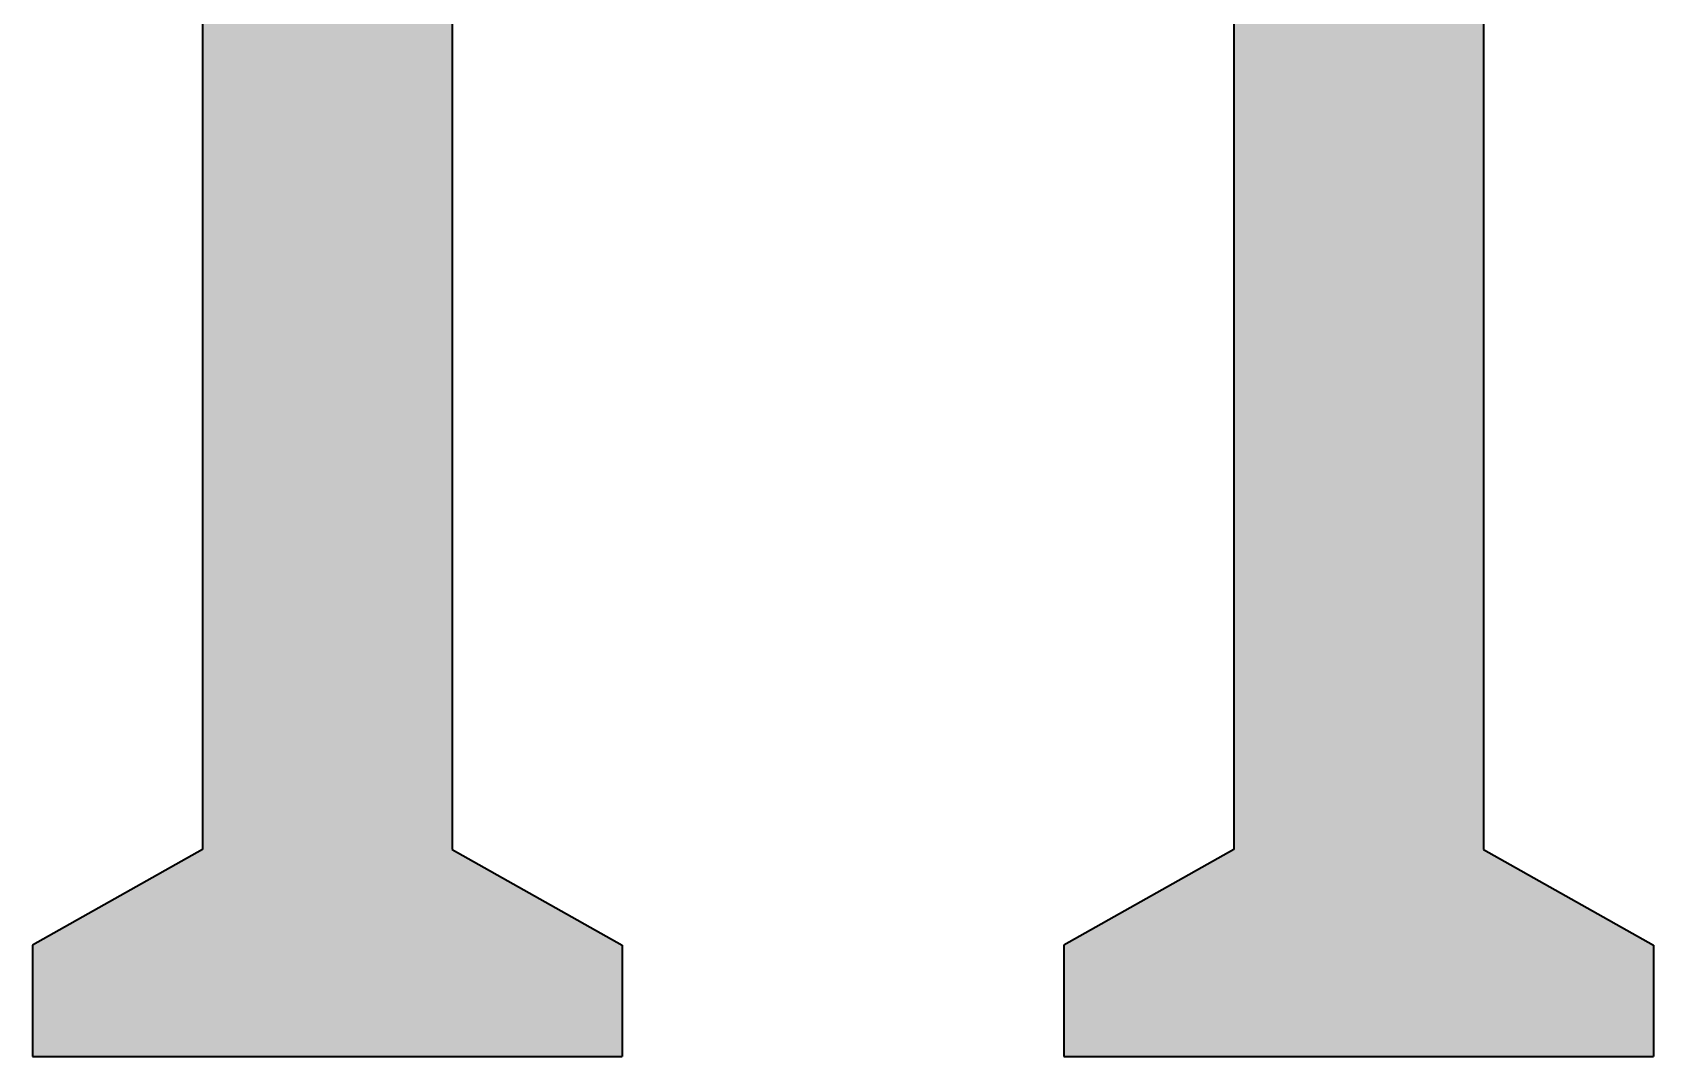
# Model space of a CAD drawing. Header units: inches. Extents: x -225 to -89, y -302 to -258.
# Drawn here: x -170.4086 to -170.0335, y -267.4439 to -267.2067 of the extents above; entities that cross this region are included whole.
import ezdxf

# ---------------------------------------------------------------- set-up
doc = ezdxf.new("R2010")
doc.units = ezdxf.units.IN
doc.header["$MEASUREMENT"] = 0
doc.layers.add('A-Elev-Line-01', color=252, linetype='Continuous', lineweight=35)

# ---------------------------------------------------------------- blocks, each defined once
blk = doc.blocks.new('*U13')
at = {"color": 40, "linetype": 'Continuous'}
for p, q in [((196.22, 1258.69), (196.22, 1078.8)), ((230.22, 1258.69), (230.22, 1078.8)), ((336.68, 1255.71), (336.68, 1078.8)), ((370.68, 1255.71), (370.68, 1078.8)), ((196.22, 1078.8), (173.06, 1065.76)), ((230.22, 1078.8), (253.37, 1065.76)), ((336.68, 1078.8), (313.53, 1065.76)), ((370.68, 1078.8), (393.83, 1065.76)), ((173.06, 1065.76), (173.06, 1050.59)), ((253.37, 1065.76), (253.37, 1050.59)), ((313.53, 1065.76), (313.53, 1050.59)), ((393.83, 1065.76), (393.83, 1050.59))]:
    blk.add_line(p, q, dxfattribs=at)
for points in [[(196.22, 1258.69), (196.22, 1078.8), (230.22, 1078.8)], [(336.68, 1255.71), (336.68, 1078.8), (370.68, 1078.8)], [(196.22, 1078.8), (173.06, 1065.76), (253.37, 1065.76)], [(336.68, 1078.8), (313.53, 1065.76), (393.83, 1065.76)], [(173.06, 1065.76), (173.06, 1050.59), (253.37, 1050.59)], [(313.53, 1065.76), (313.53, 1050.59), (393.83, 1050.59)]]:
    blk.add_solid(points, dxfattribs=at)
at = {"color": 40, "linetype": 'Continuous', "extrusion": (0, 0, -1)}
for points in [[(-196.22, 1258.69), (-230.22, 1258.69), (-230.22, 1078.8)], [(-336.68, 1255.71), (-370.68, 1255.71), (-370.68, 1078.8)], [(-196.22, 1078.8), (-230.22, 1078.8), (-253.37, 1065.76)], [(-336.68, 1078.8), (-370.68, 1078.8), (-393.83, 1065.76)], [(-173.06, 1065.76), (-253.37, 1065.76), (-253.37, 1050.59)], [(-313.53, 1065.76), (-393.83, 1065.76), (-393.83, 1050.59)]]:
    blk.add_solid(points, dxfattribs=at)
blk = doc.blocks.new('144')
at = {"color": 40}
for p, q in [((-317.56695, 40.66071), (-317.56695, 40.12091)), ((-317.27055, 40.43182), (-317.27055, 40.12091)), ((-317.50919, 40.42654), (-317.50919, 40.12091)), ((-317.32831, 40.42148), (-317.32831, 40.12091)), ((-317.56695, 40.12091), (-317.60629, 40.09875)), ((-317.50919, 40.12091), (-317.46985, 40.09875)), ((-317.32831, 40.12091), (-317.36765, 40.09875)), ((-317.27055, 40.12091), (-317.23121, 40.09875)), ((-317.60629, 40.09875), (-317.60629, 40.07299)), ((-317.46985, 40.09875), (-317.46985, 40.07299)), ((-317.36765, 40.09875), (-317.36765, 40.07299)), ((-317.23121, 40.09875), (-317.23121, 40.07299)), ((-317.60629, 40.07299), (-317.46985, 40.07299)), ((-317.36765, 40.07299), (-317.23121, 40.07299))]:
    blk.add_line(p, q, dxfattribs=at)
at = {"color": 40, "linetype": 'Continuous', "xscale": 0.0016989692132326, "yscale": 0.0016989692132326, "zscale": 0.0016989692132326}
blk.add_blockref('*U13', (-317.90032, 38.28806), dxfattribs=at)

msp = doc.modelspace()

# ---------------------------------------------------------------- block references
at = {"layer": 'A-Elev-Line-01'}
msp.add_blockref('144', (147.19772, -307.51684), dxfattribs=at)

doc.saveas('drawing.dxf')
